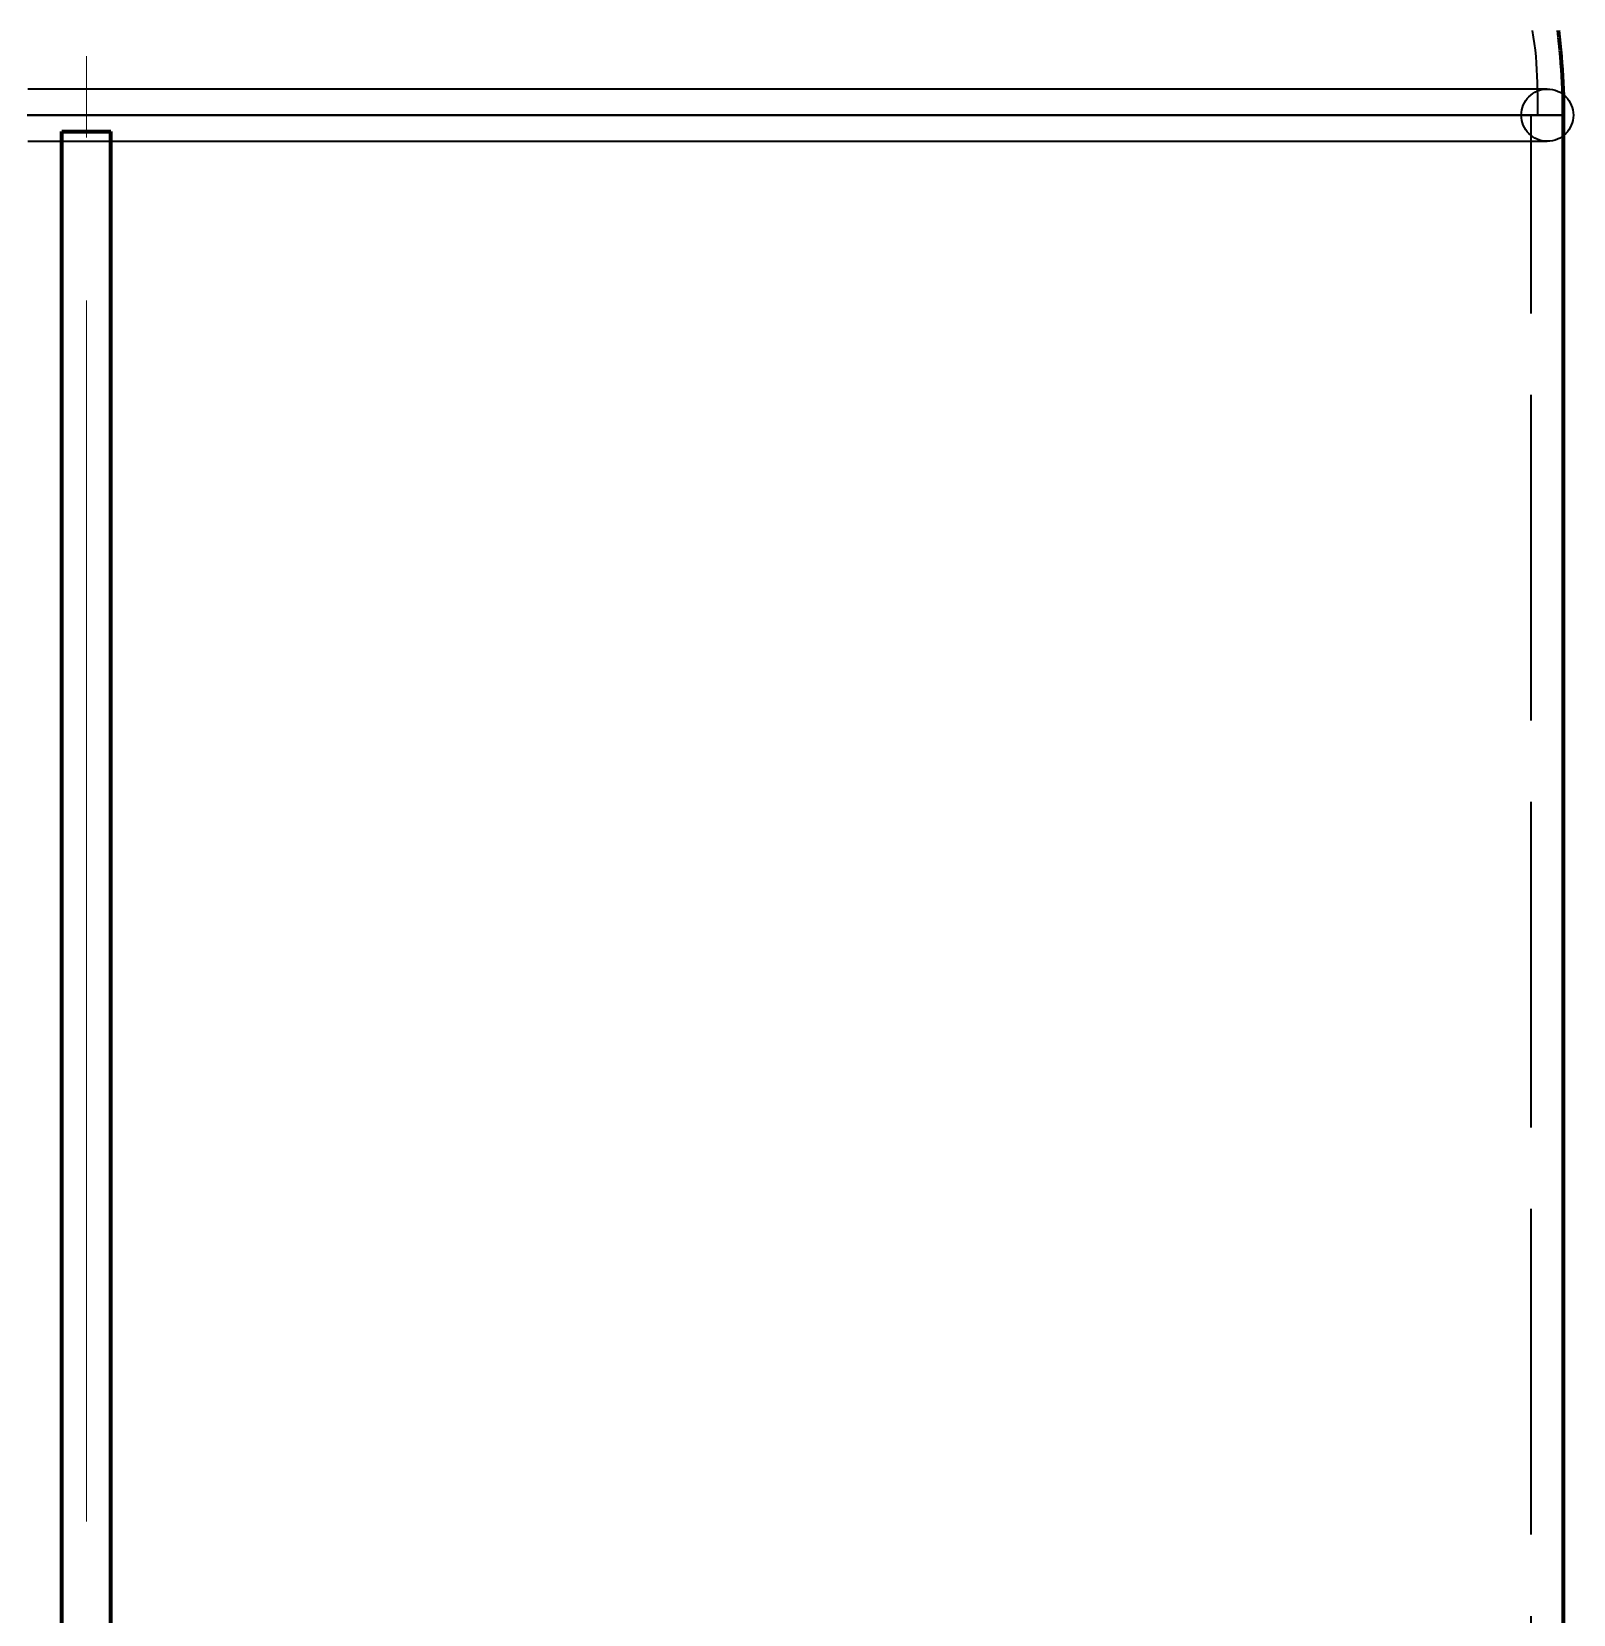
# Model space of a CAD drawing. Header units: millimetres. Extents: x 0 to 594, y 0 to 420.
# Drawn here: x 126.5 to 145.44, y 267.77 to 287.21 of the extents above; entities that cross this region are included whole.
import ezdxf

# ---------------------------------------------------------------- set-up
doc = ezdxf.new("R2010")
doc.units = ezdxf.units.MM
doc.linetypes.add('IRAM-E-TRAZOS', pattern=[5, 4, -1])
doc.linetypes.add('IRAM-F-TRAZO-PUNTO', pattern=[20, 15, -2, 1, -2])
for name, color, linetype, lineweight in [('01-VISIBLE', 7, 'CONTINUOUS', 70), ('02-OCULTA', 4, 'IRAM-E-TRAZOS', 35), ('03-EJE', 1, 'IRAM-F-TRAZO-PUNTO', 18)]:
    doc.layers.add(name, color=color, linetype=linetype, lineweight=lineweight)

msp = doc.modelspace()

# ---------------------------------------------------------------- linework, layer by layer
at = {"layer": '01-VISIBLE'}
for p, q in [((145.325, 188.75), (145.325, 286.185)), ((126.875, 285.985), (127.475, 285.985)), ((126.875, 188.95), (126.875, 285.985)), ((127.475, 188.95), (127.475, 285.985))]:
    msp.add_line(p, q, dxfattribs=at)
msp.add_lwpolyline([(145.325, 286.185), (145.325, 286.265), (145.324, 286.345), (145.322, 286.425), (145.319, 286.505), (145.316, 286.585), (145.312, 286.665), (145.307, 286.745), (145.301, 286.825), (145.295, 286.905), (145.288, 286.985), (145.28, 287.065), (145.271, 287.145), (145.262, 287.224)], dxfattribs=at)
at = {"layer": '02-OCULTA'}
for p, q in [((144.925, 188.75), (144.925, 286.185)), ((126.875, 192.698), (126.875, 285.865)), ((127.475, 192.698), (127.475, 285.865))]:
    msp.add_line(p, q, dxfattribs=at)
for points in [[(144.94, 287.223), (144.953, 287.143), (144.964, 287.064), (144.975, 286.985), (144.983, 286.905), (144.989, 286.825), (144.994, 286.745), (144.998, 286.665), (145, 286.585), (145.002, 286.505), (145.004, 286.425), (145.004, 286.345), (145.005, 286.265), (145.005, 286.185)], [(145.125, 286.505), (145.035, 286.505), (144.946, 286.505), (144.856, 286.505), (144.766, 286.505), (144.676, 286.505), (144.587, 286.505), (144.497, 286.505), (144.407, 286.505), (144.317, 286.505), (144.228, 286.505), (144.138, 286.505), (144.048, 286.505), (143.958, 286.505), (143.869, 286.505), (143.779, 286.505), (143.689, 286.505), (143.599, 286.505), (143.51, 286.505), (143.42, 286.505), (143.33, 286.505), (143.24, 286.505), (143.151, 286.505), (143.061, 286.505), (142.971, 286.505), (142.881, 286.505), (142.792, 286.505), (142.702, 286.505), (142.612, 286.505), (142.522, 286.505), (142.433, 286.505), (142.343, 286.505), (142.253, 286.505), (142.163, 286.505), (142.074, 286.505), (141.984, 286.505), (141.894, 286.505), (141.804, 286.505), (141.715, 286.505), (141.625, 286.505), (141.535, 286.505), (141.445, 286.505), (141.356, 286.505), (141.266, 286.505), (141.176, 286.505), (141.086, 286.505), (140.996, 286.505), (140.907, 286.505), (140.817, 286.505), (140.727, 286.505), (140.638, 286.505), (140.548, 286.505), (140.458, 286.505), (140.368, 286.505), (140.279, 286.505), (140.189, 286.505), (140.099, 286.505), (140.009, 286.505), (139.919, 286.505), (139.83, 286.505), (139.74, 286.505), (139.65, 286.505), (139.561, 286.505), (139.471, 286.505), (139.381, 286.505), (139.291, 286.505), (139.202, 286.505), (139.112, 286.505), (139.022, 286.505), (138.932, 286.505), (138.843, 286.505), (138.753, 286.505), (138.663, 286.505), (138.573, 286.505), (138.484, 286.505), (138.394, 286.505), (138.304, 286.505), (138.214, 286.505), (138.125, 286.505), (138.035, 286.505), (137.945, 286.505), (137.855, 286.505), (137.766, 286.505), (137.676, 286.505), (137.586, 286.505), (137.496, 286.505), (137.407, 286.505), (137.317, 286.505), (137.227, 286.505), (137.137, 286.505), (137.048, 286.505), (136.958, 286.505), (136.868, 286.505), (136.778, 286.505), (136.689, 286.505), (136.599, 286.505), (136.509, 286.505), (136.419, 286.505), (136.33, 286.505), (136.24, 286.505), (136.15, 286.505), (136.06, 286.505), (135.971, 286.505), (135.881, 286.505), (135.791, 286.505), (135.701, 286.505), (135.612, 286.505), (135.522, 286.505), (135.432, 286.505), (135.342, 286.505), (135.252, 286.505), (135.163, 286.505), (135.073, 286.505), (134.983, 286.505), (134.894, 286.505), (134.804, 286.505), (134.714, 286.505), (134.624, 286.505), (134.535, 286.505), (134.445, 286.505), (134.355, 286.505), (134.265, 286.505), (134.175, 286.505), (134.086, 286.505), (133.996, 286.505), (133.906, 286.505), (133.817, 286.505), (133.727, 286.505), (133.637, 286.505), (133.547, 286.505), (133.458, 286.505), (133.368, 286.505), (133.278, 286.505), (133.188, 286.505), (133.099, 286.505), (133.009, 286.505), (132.919, 286.505), (132.829, 286.505), (132.74, 286.505), (132.65, 286.505), (132.56, 286.505), (132.47, 286.505), (132.381, 286.505), (132.291, 286.505), (132.201, 286.505), (132.111, 286.505), (132.022, 286.505), (131.932, 286.505), (131.842, 286.505), (131.752, 286.505), (131.663, 286.505), (131.573, 286.505), (131.483, 286.505), (131.393, 286.505), (131.304, 286.505), (131.214, 286.505), (131.124, 286.505), (131.034, 286.505), (130.945, 286.505), (130.855, 286.505), (130.765, 286.505), (130.675, 286.505), (130.585, 286.505), (130.496, 286.505), (130.406, 286.505), (130.316, 286.505), (130.227, 286.505), (130.137, 286.505), (130.047, 286.505), (129.957, 286.505), (129.868, 286.505), (129.778, 286.505), (129.688, 286.505), (129.598, 286.505), (129.508, 286.505), (129.419, 286.505), (129.329, 286.505), (129.239, 286.505), (129.15, 286.505), (129.06, 286.505), (128.97, 286.505), (128.88, 286.505), (128.791, 286.505), (128.701, 286.505), (128.611, 286.505), (128.521, 286.505), (128.431, 286.505), (128.342, 286.505), (128.252, 286.505), (128.162, 286.505), (128.072, 286.505), (127.983, 286.505), (127.893, 286.505), (127.803, 286.505), (127.714, 286.505), (127.624, 286.505), (127.534, 286.505), (127.444, 286.505), (127.355, 286.505), (127.265, 286.505), (127.175, 286.505), (127.085, 286.505), (126.996, 286.505), (126.906, 286.505), (126.816, 286.505), (126.726, 286.505), (126.637, 286.505), (126.547, 286.505), (126.457, 286.505)], [(145.125, 286.505), (145.035, 286.505), (144.946, 286.505), (144.856, 286.505), (144.766, 286.505), (144.676, 286.505), (144.587, 286.505), (144.497, 286.505), (144.407, 286.505), (144.317, 286.505), (144.228, 286.505), (144.138, 286.505), (144.048, 286.505), (143.958, 286.505), (143.869, 286.505), (143.779, 286.505), (143.689, 286.505), (143.599, 286.505), (143.51, 286.505), (143.42, 286.505), (143.33, 286.505), (143.24, 286.505), (143.151, 286.505), (143.061, 286.505), (142.971, 286.505), (142.881, 286.505), (142.792, 286.505), (142.702, 286.505), (142.612, 286.505), (142.522, 286.505), (142.433, 286.505), (142.343, 286.505), (142.253, 286.505), (142.163, 286.505), (142.074, 286.505), (141.984, 286.505), (141.894, 286.505), (141.804, 286.505), (141.715, 286.505), (141.625, 286.505), (141.535, 286.505), (141.445, 286.505), (141.356, 286.505), (141.266, 286.505), (141.176, 286.505), (141.086, 286.505), (140.996, 286.505), (140.907, 286.505), (140.817, 286.505), (140.727, 286.505), (140.638, 286.505), (140.548, 286.505), (140.458, 286.505), (140.368, 286.505), (140.279, 286.505), (140.189, 286.505), (140.099, 286.505), (140.009, 286.505), (139.919, 286.505), (139.83, 286.505), (139.74, 286.505), (139.65, 286.505), (139.561, 286.505), (139.471, 286.505), (139.381, 286.505), (139.291, 286.505), (139.202, 286.505), (139.112, 286.505), (139.022, 286.505), (138.932, 286.505), (138.843, 286.505), (138.753, 286.505), (138.663, 286.505), (138.573, 286.505), (138.484, 286.505), (138.394, 286.505), (138.304, 286.505), (138.214, 286.505), (138.125, 286.505), (138.035, 286.505), (137.945, 286.505), (137.855, 286.505), (137.766, 286.505), (137.676, 286.505), (137.586, 286.505), (137.496, 286.505), (137.407, 286.505), (137.317, 286.505), (137.227, 286.505), (137.137, 286.505), (137.048, 286.505), (136.958, 286.505), (136.868, 286.505), (136.778, 286.505), (136.689, 286.505), (136.599, 286.505), (136.509, 286.505), (136.419, 286.505), (136.33, 286.505), (136.24, 286.505), (136.15, 286.505), (136.06, 286.505), (135.971, 286.505), (135.881, 286.505), (135.791, 286.505), (135.701, 286.505), (135.612, 286.505), (135.522, 286.505), (135.432, 286.505), (135.342, 286.505), (135.252, 286.505), (135.163, 286.505), (135.073, 286.505), (134.983, 286.505), (134.894, 286.505), (134.804, 286.505), (134.714, 286.505), (134.624, 286.505), (134.535, 286.505), (134.445, 286.505), (134.355, 286.505), (134.265, 286.505), (134.175, 286.505), (134.086, 286.505), (133.996, 286.505), (133.906, 286.505), (133.817, 286.505), (133.727, 286.505), (133.637, 286.505), (133.547, 286.505), (133.458, 286.505), (133.368, 286.505), (133.278, 286.505), (133.188, 286.505), (133.099, 286.505), (133.009, 286.505), (132.919, 286.505), (132.829, 286.505), (132.74, 286.505), (132.65, 286.505), (132.56, 286.505), (132.47, 286.505), (132.381, 286.505), (132.291, 286.505), (132.201, 286.505), (132.111, 286.505), (132.022, 286.505), (131.932, 286.505), (131.842, 286.505), (131.752, 286.505), (131.663, 286.505), (131.573, 286.505), (131.483, 286.505), (131.393, 286.505), (131.304, 286.505), (131.214, 286.505), (131.124, 286.505), (131.034, 286.505), (130.945, 286.505), (130.855, 286.505), (130.765, 286.505), (130.675, 286.505), (130.585, 286.505), (130.496, 286.505), (130.406, 286.505), (130.316, 286.505), (130.227, 286.505), (130.137, 286.505), (130.047, 286.505), (129.957, 286.505), (129.868, 286.505), (129.778, 286.505), (129.688, 286.505), (129.598, 286.505), (129.508, 286.505), (129.419, 286.505), (129.329, 286.505), (129.239, 286.505), (129.15, 286.505), (129.06, 286.505), (128.97, 286.505), (128.88, 286.505), (128.791, 286.505), (128.701, 286.505), (128.611, 286.505), (128.521, 286.505), (128.431, 286.505), (128.342, 286.505), (128.252, 286.505), (128.162, 286.505), (128.072, 286.505), (127.983, 286.505), (127.893, 286.505), (127.803, 286.505), (127.714, 286.505), (127.624, 286.505), (127.534, 286.505), (127.444, 286.505), (127.355, 286.505), (127.265, 286.505), (127.175, 286.505), (127.085, 286.505), (126.996, 286.505), (126.906, 286.505), (126.816, 286.505), (126.726, 286.505), (126.637, 286.505), (126.547, 286.505), (126.457, 286.505)], [(145.325, 286.185), (145.234, 286.185), (145.144, 286.185), (145.053, 286.185), (144.962, 286.185), (144.871, 286.185), (144.781, 286.185), (144.69, 286.185), (144.599, 286.185), (144.508, 286.185), (144.418, 286.185), (144.327, 286.185), (144.236, 286.185), (144.145, 286.185), (144.055, 286.185), (143.964, 286.185), (143.873, 286.185), (143.782, 286.185), (143.692, 286.185), (143.601, 286.185), (143.51, 286.185), (143.419, 286.185), (143.329, 286.185), (143.238, 286.185), (143.147, 286.185), (143.056, 286.185), (142.966, 286.185), (142.875, 286.185), (142.784, 286.185), (142.693, 286.185), (142.603, 286.185), (142.512, 286.185), (142.421, 286.185), (142.33, 286.185), (142.24, 286.185), (142.149, 286.185), (142.058, 286.185), (141.967, 286.185), (141.877, 286.185), (141.786, 286.185), (141.695, 286.185), (141.604, 286.185), (141.514, 286.185), (141.423, 286.185), (141.332, 286.185), (141.241, 286.185), (141.151, 286.185), (141.06, 286.185), (140.969, 286.185), (140.878, 286.185), (140.788, 286.185), (140.697, 286.185), (140.606, 286.185), (140.515, 286.185), (140.425, 286.185), (140.334, 286.185), (140.243, 286.185), (140.152, 286.185), (140.062, 286.185), (139.971, 286.185), (139.88, 286.185), (139.789, 286.185), (139.699, 286.185), (139.608, 286.185), (139.517, 286.185), (139.426, 286.185), (139.335, 286.185), (139.245, 286.185), (139.154, 286.185), (139.063, 286.185), (138.973, 286.185), (138.882, 286.185), (138.791, 286.185), (138.7, 286.185), (138.61, 286.185), (138.519, 286.185), (138.428, 286.185), (138.337, 286.185), (138.247, 286.185), (138.156, 286.185), (138.065, 286.185), (137.974, 286.185), (137.884, 286.185), (137.793, 286.185), (137.702, 286.185), (137.611, 286.185), (137.521, 286.185), (137.43, 286.185), (137.339, 286.185), (137.248, 286.185), (137.158, 286.185), (137.067, 286.185), (136.976, 286.185), (136.885, 286.185), (136.794, 286.185), (136.704, 286.185), (136.613, 286.185), (136.522, 286.185), (136.431, 286.185), (136.341, 286.185), (136.25, 286.185), (136.159, 286.185), (136.069, 286.185), (135.978, 286.185), (135.887, 286.185), (135.796, 286.185), (135.706, 286.185), (135.615, 286.185), (135.524, 286.185), (135.433, 286.185), (135.343, 286.185), (135.252, 286.185), (135.161, 286.185), (135.07, 286.185), (134.98, 286.185), (134.889, 286.185), (134.798, 286.185), (134.707, 286.185), (134.617, 286.185), (134.526, 286.185), (134.435, 286.185), (134.344, 286.185), (134.254, 286.185), (134.163, 286.185), (134.072, 286.185), (133.981, 286.185), (133.891, 286.185), (133.8, 286.185), (133.709, 286.185), (133.618, 286.185), (133.528, 286.185), (133.437, 286.185), (133.346, 286.185), (133.255, 286.185), (133.165, 286.185), (133.074, 286.185), (132.983, 286.185), (132.892, 286.185), (132.802, 286.185), (132.711, 286.185), (132.62, 286.185), (132.529, 286.185), (132.439, 286.185), (132.348, 286.185), (132.257, 286.185), (132.166, 286.185), (132.076, 286.185), (131.985, 286.185), (131.894, 286.185), (131.803, 286.185), (131.713, 286.185), (131.622, 286.185), (131.531, 286.185), (131.44, 286.185), (131.35, 286.185), (131.259, 286.185), (131.168, 286.185), (131.077, 286.185), (130.987, 286.185), (130.896, 286.185), (130.805, 286.185), (130.714, 286.185), (130.624, 286.185), (130.533, 286.185), (130.442, 286.185), (130.351, 286.185), (130.261, 286.185), (130.17, 286.185), (130.079, 286.185), (129.988, 286.185), (129.898, 286.185), (129.807, 286.185), (129.716, 286.185), (129.625, 286.185), (129.535, 286.185), (129.444, 286.185), (129.353, 286.185), (129.262, 286.185), (129.172, 286.185), (129.081, 286.185), (128.99, 286.185), (128.899, 286.185), (128.809, 286.185), (128.718, 286.185), (128.627, 286.185), (128.536, 286.185), (128.446, 286.185), (128.355, 286.185), (128.264, 286.185), (128.173, 286.185), (128.083, 286.185), (127.992, 286.185), (127.901, 286.185), (127.81, 286.185), (127.72, 286.185), (127.629, 286.185), (127.538, 286.185), (127.447, 286.185), (127.357, 286.185), (127.266, 286.185), (127.175, 286.185), (127.084, 286.185), (126.994, 286.185), (126.903, 286.185), (126.812, 286.185), (126.721, 286.185), (126.631, 286.185), (126.54, 286.185), (126.449, 286.185)], [(126.449, 286.185), (126.54, 286.185), (126.631, 286.185), (126.721, 286.185), (126.812, 286.185), (126.903, 286.185), (126.994, 286.185), (127.084, 286.185), (127.175, 286.185), (127.266, 286.185), (127.357, 286.185), (127.447, 286.185), (127.538, 286.185), (127.629, 286.185), (127.72, 286.185), (127.81, 286.185), (127.901, 286.185), (127.992, 286.185), (128.083, 286.185), (128.173, 286.185), (128.264, 286.185), (128.355, 286.185), (128.446, 286.185), (128.536, 286.185), (128.627, 286.185), (128.718, 286.185), (128.809, 286.185), (128.899, 286.185), (128.99, 286.185), (129.081, 286.185), (129.172, 286.185), (129.262, 286.185), (129.353, 286.185), (129.444, 286.185), (129.535, 286.185), (129.625, 286.185), (129.716, 286.185), (129.807, 286.185), (129.898, 286.185), (129.988, 286.185), (130.079, 286.185), (130.17, 286.185), (130.261, 286.185), (130.351, 286.185), (130.442, 286.185), (130.533, 286.185), (130.624, 286.185), (130.714, 286.185), (130.805, 286.185), (130.896, 286.185), (130.987, 286.185), (131.077, 286.185), (131.168, 286.185), (131.259, 286.185), (131.35, 286.185), (131.44, 286.185), (131.531, 286.185), (131.622, 286.185), (131.713, 286.185), (131.803, 286.185), (131.894, 286.185), (131.985, 286.185), (132.076, 286.185), (132.166, 286.185), (132.257, 286.185), (132.348, 286.185), (132.439, 286.185), (132.529, 286.185), (132.62, 286.185), (132.711, 286.185), (132.802, 286.185), (132.892, 286.185), (132.983, 286.185), (133.074, 286.185), (133.165, 286.185), (133.255, 286.185), (133.346, 286.185), (133.437, 286.185), (133.528, 286.185), (133.618, 286.185), (133.709, 286.185), (133.8, 286.185), (133.891, 286.185), (133.981, 286.185), (134.072, 286.185), (134.163, 286.185), (134.254, 286.185), (134.344, 286.185), (134.435, 286.185), (134.526, 286.185), (134.617, 286.185), (134.707, 286.185), (134.798, 286.185), (134.889, 286.185), (134.98, 286.185), (135.07, 286.185), (135.161, 286.185), (135.252, 286.185), (135.343, 286.185), (135.433, 286.185), (135.524, 286.185), (135.615, 286.185), (135.706, 286.185), (135.796, 286.185), (135.887, 286.185), (135.978, 286.185), (136.069, 286.185), (136.159, 286.185), (136.25, 286.185), (136.341, 286.185), (136.431, 286.185), (136.522, 286.185), (136.613, 286.185), (136.704, 286.185), (136.794, 286.185), (136.885, 286.185), (136.976, 286.185), (137.067, 286.185), (137.158, 286.185), (137.248, 286.185), (137.339, 286.185), (137.43, 286.185), (137.521, 286.185), (137.611, 286.185), (137.702, 286.185), (137.793, 286.185), (137.884, 286.185), (137.974, 286.185), (138.065, 286.185), (138.156, 286.185), (138.247, 286.185), (138.337, 286.185), (138.428, 286.185), (138.519, 286.185), (138.61, 286.185), (138.7, 286.185), (138.791, 286.185), (138.882, 286.185), (138.973, 286.185), (139.063, 286.185), (139.154, 286.185), (139.245, 286.185), (139.335, 286.185), (139.426, 286.185), (139.517, 286.185), (139.608, 286.185), (139.699, 286.185), (139.789, 286.185), (139.88, 286.185), (139.971, 286.185), (140.062, 286.185), (140.152, 286.185), (140.243, 286.185), (140.334, 286.185), (140.425, 286.185), (140.515, 286.185), (140.606, 286.185), (140.697, 286.185), (140.788, 286.185), (140.878, 286.185), (140.969, 286.185), (141.06, 286.185), (141.151, 286.185), (141.241, 286.185), (141.332, 286.185), (141.423, 286.185), (141.514, 286.185), (141.604, 286.185), (141.695, 286.185), (141.786, 286.185), (141.877, 286.185), (141.967, 286.185), (142.058, 286.185), (142.149, 286.185), (142.24, 286.185), (142.33, 286.185), (142.421, 286.185), (142.512, 286.185), (142.603, 286.185), (142.693, 286.185), (142.784, 286.185), (142.875, 286.185), (142.966, 286.185), (143.056, 286.185), (143.147, 286.185), (143.238, 286.185), (143.329, 286.185), (143.419, 286.185), (143.51, 286.185), (143.601, 286.185), (143.692, 286.185), (143.782, 286.185), (143.873, 286.185), (143.964, 286.185), (144.055, 286.185), (144.145, 286.185), (144.236, 286.185), (144.327, 286.185), (144.418, 286.185), (144.508, 286.185), (144.599, 286.185), (144.69, 286.185), (144.781, 286.185), (144.871, 286.185), (144.962, 286.185), (145.053, 286.185), (145.144, 286.185), (145.234, 286.185), (145.325, 286.185)], [(145.325, 286.185), (145.234, 286.185), (145.144, 286.185), (145.053, 286.185), (144.962, 286.185), (144.871, 286.185), (144.781, 286.185), (144.69, 286.185), (144.599, 286.185), (144.508, 286.185), (144.418, 286.185), (144.327, 286.185), (144.236, 286.185), (144.145, 286.185), (144.055, 286.185), (143.964, 286.185), (143.873, 286.185), (143.782, 286.185), (143.692, 286.185), (143.601, 286.185), (143.51, 286.185), (143.419, 286.185), (143.329, 286.185), (143.238, 286.185), (143.147, 286.185), (143.056, 286.185), (142.966, 286.185), (142.875, 286.185), (142.784, 286.185), (142.693, 286.185), (142.603, 286.185), (142.512, 286.185), (142.421, 286.185), (142.33, 286.185), (142.24, 286.185), (142.149, 286.185), (142.058, 286.185), (141.967, 286.185), (141.877, 286.185), (141.786, 286.185), (141.695, 286.185), (141.604, 286.185), (141.514, 286.185), (141.423, 286.185), (141.332, 286.185), (141.241, 286.185), (141.151, 286.185), (141.06, 286.185), (140.969, 286.185), (140.878, 286.185), (140.788, 286.185), (140.697, 286.185), (140.606, 286.185), (140.515, 286.185), (140.425, 286.185), (140.334, 286.185), (140.243, 286.185), (140.152, 286.185), (140.062, 286.185), (139.971, 286.185), (139.88, 286.185), (139.789, 286.185), (139.699, 286.185), (139.608, 286.185), (139.517, 286.185), (139.426, 286.185), (139.335, 286.185), (139.245, 286.185), (139.154, 286.185), (139.063, 286.185), (138.973, 286.185), (138.882, 286.185), (138.791, 286.185), (138.7, 286.185), (138.61, 286.185), (138.519, 286.185), (138.428, 286.185), (138.337, 286.185), (138.247, 286.185), (138.156, 286.185), (138.065, 286.185), (137.974, 286.185), (137.884, 286.185), (137.793, 286.185), (137.702, 286.185), (137.611, 286.185), (137.521, 286.185), (137.43, 286.185), (137.339, 286.185), (137.248, 286.185), (137.158, 286.185), (137.067, 286.185), (136.976, 286.185), (136.885, 286.185), (136.794, 286.185), (136.704, 286.185), (136.613, 286.185), (136.522, 286.185), (136.431, 286.185), (136.341, 286.185), (136.25, 286.185), (136.159, 286.185), (136.069, 286.185), (135.978, 286.185), (135.887, 286.185), (135.796, 286.185), (135.706, 286.185), (135.615, 286.185), (135.524, 286.185), (135.433, 286.185), (135.343, 286.185), (135.252, 286.185), (135.161, 286.185), (135.07, 286.185), (134.98, 286.185), (134.889, 286.185), (134.798, 286.185), (134.707, 286.185), (134.617, 286.185), (134.526, 286.185), (134.435, 286.185), (134.344, 286.185), (134.254, 286.185), (134.163, 286.185), (134.072, 286.185), (133.981, 286.185), (133.891, 286.185), (133.8, 286.185), (133.709, 286.185), (133.618, 286.185), (133.528, 286.185), (133.437, 286.185), (133.346, 286.185), (133.255, 286.185), (133.165, 286.185), (133.074, 286.185), (132.983, 286.185), (132.892, 286.185), (132.802, 286.185), (132.711, 286.185), (132.62, 286.185), (132.529, 286.185), (132.439, 286.185), (132.348, 286.185), (132.257, 286.185), (132.166, 286.185), (132.076, 286.185), (131.985, 286.185), (131.894, 286.185), (131.803, 286.185), (131.713, 286.185), (131.622, 286.185), (131.531, 286.185), (131.44, 286.185), (131.35, 286.185), (131.259, 286.185), (131.168, 286.185), (131.077, 286.185), (130.987, 286.185), (130.896, 286.185), (130.805, 286.185), (130.714, 286.185), (130.624, 286.185), (130.533, 286.185), (130.442, 286.185), (130.351, 286.185), (130.261, 286.185), (130.17, 286.185), (130.079, 286.185), (129.988, 286.185), (129.898, 286.185), (129.807, 286.185), (129.716, 286.185), (129.625, 286.185), (129.535, 286.185), (129.444, 286.185), (129.353, 286.185), (129.262, 286.185), (129.172, 286.185), (129.081, 286.185), (128.99, 286.185), (128.899, 286.185), (128.809, 286.185), (128.718, 286.185), (128.627, 286.185), (128.536, 286.185), (128.446, 286.185), (128.355, 286.185), (128.264, 286.185), (128.173, 286.185), (128.083, 286.185), (127.992, 286.185), (127.901, 286.185), (127.81, 286.185), (127.72, 286.185), (127.629, 286.185), (127.538, 286.185), (127.447, 286.185), (127.357, 286.185), (127.266, 286.185), (127.175, 286.185), (127.084, 286.185), (126.994, 286.185), (126.903, 286.185), (126.812, 286.185), (126.721, 286.185), (126.631, 286.185), (126.54, 286.185), (126.449, 286.185)], [(126.449, 286.185), (126.54, 286.185), (126.631, 286.185), (126.721, 286.185), (126.812, 286.185), (126.903, 286.185), (126.994, 286.185), (127.084, 286.185), (127.175, 286.185), (127.266, 286.185), (127.357, 286.185), (127.447, 286.185), (127.538, 286.185), (127.629, 286.185), (127.72, 286.185), (127.81, 286.185), (127.901, 286.185), (127.992, 286.185), (128.083, 286.185), (128.173, 286.185), (128.264, 286.185), (128.355, 286.185), (128.446, 286.185), (128.536, 286.185), (128.627, 286.185), (128.718, 286.185), (128.809, 286.185), (128.899, 286.185), (128.99, 286.185), (129.081, 286.185), (129.172, 286.185), (129.262, 286.185), (129.353, 286.185), (129.444, 286.185), (129.535, 286.185), (129.625, 286.185), (129.716, 286.185), (129.807, 286.185), (129.898, 286.185), (129.988, 286.185), (130.079, 286.185), (130.17, 286.185), (130.261, 286.185), (130.351, 286.185), (130.442, 286.185), (130.533, 286.185), (130.624, 286.185), (130.714, 286.185), (130.805, 286.185), (130.896, 286.185), (130.987, 286.185), (131.077, 286.185), (131.168, 286.185), (131.259, 286.185), (131.35, 286.185), (131.44, 286.185), (131.531, 286.185), (131.622, 286.185), (131.713, 286.185), (131.803, 286.185), (131.894, 286.185), (131.985, 286.185), (132.076, 286.185), (132.166, 286.185), (132.257, 286.185), (132.348, 286.185), (132.439, 286.185), (132.529, 286.185), (132.62, 286.185), (132.711, 286.185), (132.802, 286.185), (132.892, 286.185), (132.983, 286.185), (133.074, 286.185), (133.165, 286.185), (133.255, 286.185), (133.346, 286.185), (133.437, 286.185), (133.528, 286.185), (133.618, 286.185), (133.709, 286.185), (133.8, 286.185), (133.891, 286.185), (133.981, 286.185), (134.072, 286.185), (134.163, 286.185), (134.254, 286.185), (134.344, 286.185), (134.435, 286.185), (134.526, 286.185), (134.617, 286.185), (134.707, 286.185), (134.798, 286.185), (134.889, 286.185), (134.98, 286.185), (135.07, 286.185), (135.161, 286.185), (135.252, 286.185), (135.343, 286.185), (135.433, 286.185), (135.524, 286.185), (135.615, 286.185), (135.706, 286.185), (135.796, 286.185), (135.887, 286.185), (135.978, 286.185), (136.069, 286.185), (136.159, 286.185), (136.25, 286.185), (136.341, 286.185), (136.431, 286.185), (136.522, 286.185), (136.613, 286.185), (136.704, 286.185), (136.794, 286.185), (136.885, 286.185), (136.976, 286.185), (137.067, 286.185), (137.158, 286.185), (137.248, 286.185), (137.339, 286.185), (137.43, 286.185), (137.521, 286.185), (137.611, 286.185), (137.702, 286.185), (137.793, 286.185), (137.884, 286.185), (137.974, 286.185), (138.065, 286.185), (138.156, 286.185), (138.247, 286.185), (138.337, 286.185), (138.428, 286.185), (138.519, 286.185), (138.61, 286.185), (138.7, 286.185), (138.791, 286.185), (138.882, 286.185), (138.973, 286.185), (139.063, 286.185), (139.154, 286.185), (139.245, 286.185), (139.335, 286.185), (139.426, 286.185), (139.517, 286.185), (139.608, 286.185), (139.699, 286.185), (139.789, 286.185), (139.88, 286.185), (139.971, 286.185), (140.062, 286.185), (140.152, 286.185), (140.243, 286.185), (140.334, 286.185), (140.425, 286.185), (140.515, 286.185), (140.606, 286.185), (140.697, 286.185), (140.788, 286.185), (140.878, 286.185), (140.969, 286.185), (141.06, 286.185), (141.151, 286.185), (141.241, 286.185), (141.332, 286.185), (141.423, 286.185), (141.514, 286.185), (141.604, 286.185), (141.695, 286.185), (141.786, 286.185), (141.877, 286.185), (141.967, 286.185), (142.058, 286.185), (142.149, 286.185), (142.24, 286.185), (142.33, 286.185), (142.421, 286.185), (142.512, 286.185), (142.603, 286.185), (142.693, 286.185), (142.784, 286.185), (142.875, 286.185), (142.966, 286.185), (143.056, 286.185), (143.147, 286.185), (143.238, 286.185), (143.329, 286.185), (143.419, 286.185), (143.51, 286.185), (143.601, 286.185), (143.692, 286.185), (143.782, 286.185), (143.873, 286.185), (143.964, 286.185), (144.055, 286.185), (144.145, 286.185), (144.236, 286.185), (144.327, 286.185), (144.418, 286.185), (144.508, 286.185), (144.599, 286.185), (144.69, 286.185), (144.781, 286.185), (144.871, 286.185), (144.962, 286.185), (145.053, 286.185), (145.144, 286.185), (145.234, 286.185), (145.325, 286.185)], [(145.005, 286.185), (144.916, 286.185), (144.827, 286.185), (144.738, 286.185), (144.648, 286.185), (144.559, 286.185), (144.47, 286.185), (144.381, 286.185), (144.292, 286.185), (144.203, 286.185), (144.114, 286.185), (144.024, 286.185), (143.935, 286.185), (143.846, 286.185), (143.757, 286.185), (143.668, 286.185), (143.579, 286.185), (143.489, 286.185), (143.4, 286.185), (143.311, 286.185), (143.222, 286.185), (143.133, 286.185), (143.044, 286.185), (142.955, 286.185), (142.865, 286.185), (142.776, 286.185), (142.687, 286.185), (142.598, 286.185), (142.509, 286.185), (142.42, 286.185), (142.331, 286.185), (142.241, 286.185), (142.152, 286.185), (142.063, 286.185), (141.974, 286.185), (141.885, 286.185), (141.796, 286.185), (141.706, 286.185), (141.617, 286.185), (141.528, 286.185), (141.439, 286.185), (141.35, 286.185), (141.261, 286.185), (141.172, 286.185), (141.082, 286.185), (140.993, 286.185), (140.904, 286.185), (140.815, 286.185), (140.726, 286.185), (140.637, 286.185), (140.548, 286.185), (140.458, 286.185), (140.369, 286.185), (140.28, 286.185), (140.191, 286.185), (140.102, 286.185), (140.013, 286.185), (139.923, 286.185), (139.834, 286.185), (139.745, 286.185), (139.656, 286.185), (139.567, 286.185), (139.478, 286.185), (139.389, 286.185), (139.299, 286.185), (139.21, 286.185), (139.121, 286.185), (139.032, 286.185), (138.943, 286.185), (138.854, 286.185), (138.764, 286.185), (138.675, 286.185), (138.586, 286.185), (138.497, 286.185), (138.408, 286.185), (138.319, 286.185), (138.23, 286.185), (138.14, 286.185), (138.051, 286.185), (137.962, 286.185), (137.873, 286.185), (137.784, 286.185), (137.695, 286.185), (137.606, 286.185), (137.516, 286.185), (137.427, 286.185), (137.338, 286.185), (137.249, 286.185), (137.16, 286.185), (137.071, 286.185), (136.982, 286.185), (136.892, 286.185), (136.803, 286.185), (136.714, 286.185), (136.625, 286.185), (136.536, 286.185), (136.447, 286.185), (136.357, 286.185), (136.268, 286.185), (136.179, 286.185), (136.09, 286.185), (136.001, 286.185), (135.912, 286.185), (135.823, 286.185), (135.733, 286.185), (135.644, 286.185), (135.555, 286.185), (135.466, 286.185), (135.377, 286.185), (135.288, 286.185), (135.198, 286.185), (135.109, 286.185), (135.02, 286.185), (134.931, 286.185), (134.842, 286.185), (134.753, 286.185), (134.664, 286.185), (134.574, 286.185), (134.485, 286.185), (134.396, 286.185), (134.307, 286.185), (134.218, 286.185), (134.129, 286.185), (134.04, 286.185), (133.95, 286.185), (133.861, 286.185), (133.772, 286.185), (133.683, 286.185), (133.594, 286.185), (133.505, 286.185), (133.416, 286.185), (133.326, 286.185), (133.237, 286.185), (133.148, 286.185), (133.059, 286.185), (132.97, 286.185), (132.881, 286.185), (132.791, 286.185), (132.702, 286.185), (132.613, 286.185), (132.524, 286.185), (132.435, 286.185), (132.346, 286.185), (132.257, 286.185), (132.167, 286.185), (132.078, 286.185), (131.989, 286.185), (131.9, 286.185), (131.811, 286.185), (131.722, 286.185), (131.632, 286.185), (131.543, 286.185), (131.454, 286.185), (131.365, 286.185), (131.276, 286.185), (131.187, 286.185), (131.098, 286.185), (131.008, 286.185), (130.919, 286.185), (130.83, 286.185), (130.741, 286.185), (130.652, 286.185), (130.563, 286.185), (130.474, 286.185), (130.384, 286.185), (130.295, 286.185), (130.206, 286.185), (130.117, 286.185), (130.028, 286.185), (129.939, 286.185), (129.85, 286.185), (129.76, 286.185), (129.671, 286.185), (129.582, 286.185), (129.493, 286.185), (129.404, 286.185), (129.315, 286.185), (129.225, 286.185), (129.136, 286.185), (129.047, 286.185), (128.958, 286.185), (128.869, 286.185), (128.78, 286.185), (128.691, 286.185), (128.601, 286.185), (128.512, 286.185), (128.423, 286.185), (128.334, 286.185), (128.245, 286.185), (128.156, 286.185), (128.066, 286.185), (127.977, 286.185), (127.888, 286.185), (127.799, 286.185), (127.71, 286.185), (127.621, 286.185), (127.532, 286.185), (127.442, 286.185), (127.353, 286.185), (127.264, 286.185), (127.175, 286.185), (127.086, 286.185), (126.997, 286.185), (126.908, 286.185), (126.818, 286.185), (126.729, 286.185), (126.64, 286.185), (126.551, 286.185), (126.462, 286.185)], [(126.462, 286.185), (126.551, 286.185), (126.64, 286.185), (126.729, 286.185), (126.818, 286.185), (126.908, 286.185), (126.997, 286.185), (127.086, 286.185), (127.175, 286.185), (127.264, 286.185), (127.353, 286.185), (127.442, 286.185), (127.532, 286.185), (127.621, 286.185), (127.71, 286.185), (127.799, 286.185), (127.888, 286.185), (127.977, 286.185), (128.066, 286.185), (128.156, 286.185), (128.245, 286.185), (128.334, 286.185), (128.423, 286.185), (128.512, 286.185), (128.601, 286.185), (128.691, 286.185), (128.78, 286.185), (128.869, 286.185), (128.958, 286.185), (129.047, 286.185), (129.136, 286.185), (129.225, 286.185), (129.315, 286.185), (129.404, 286.185), (129.493, 286.185), (129.582, 286.185), (129.671, 286.185), (129.76, 286.185), (129.85, 286.185), (129.939, 286.185), (130.028, 286.185), (130.117, 286.185), (130.206, 286.185), (130.295, 286.185), (130.384, 286.185), (130.474, 286.185), (130.563, 286.185), (130.652, 286.185), (130.741, 286.185), (130.83, 286.185), (130.919, 286.185), (131.008, 286.185), (131.098, 286.185), (131.187, 286.185), (131.276, 286.185), (131.365, 286.185), (131.454, 286.185), (131.543, 286.185), (131.632, 286.185), (131.722, 286.185), (131.811, 286.185), (131.9, 286.185), (131.989, 286.185), (132.078, 286.185), (132.167, 286.185), (132.257, 286.185), (132.346, 286.185), (132.435, 286.185), (132.524, 286.185), (132.613, 286.185), (132.702, 286.185), (132.791, 286.185), (132.881, 286.185), (132.97, 286.185), (133.059, 286.185), (133.148, 286.185), (133.237, 286.185), (133.326, 286.185), (133.416, 286.185), (133.505, 286.185), (133.594, 286.185), (133.683, 286.185), (133.772, 286.185), (133.861, 286.185), (133.95, 286.185), (134.04, 286.185), (134.129, 286.185), (134.218, 286.185), (134.307, 286.185), (134.396, 286.185), (134.485, 286.185), (134.574, 286.185), (134.664, 286.185), (134.753, 286.185), (134.842, 286.185), (134.931, 286.185), (135.02, 286.185), (135.109, 286.185), (135.198, 286.185), (135.288, 286.185), (135.377, 286.185), (135.466, 286.185), (135.555, 286.185), (135.644, 286.185), (135.733, 286.185), (135.823, 286.185), (135.912, 286.185), (136.001, 286.185), (136.09, 286.185), (136.179, 286.185), (136.268, 286.185), (136.357, 286.185), (136.447, 286.185), (136.536, 286.185), (136.625, 286.185), (136.714, 286.185), (136.803, 286.185), (136.892, 286.185), (136.982, 286.185), (137.071, 286.185), (137.16, 286.185), (137.249, 286.185), (137.338, 286.185), (137.427, 286.185), (137.516, 286.185), (137.606, 286.185), (137.695, 286.185), (137.784, 286.185), (137.873, 286.185), (137.962, 286.185), (138.051, 286.185), (138.14, 286.185), (138.23, 286.185), (138.319, 286.185), (138.408, 286.185), (138.497, 286.185), (138.586, 286.185), (138.675, 286.185), (138.764, 286.185), (138.854, 286.185), (138.943, 286.185), (139.032, 286.185), (139.121, 286.185), (139.21, 286.185), (139.299, 286.185), (139.389, 286.185), (139.478, 286.185), (139.567, 286.185), (139.656, 286.185), (139.745, 286.185), (139.834, 286.185), (139.923, 286.185), (140.013, 286.185), (140.102, 286.185), (140.191, 286.185), (140.28, 286.185), (140.369, 286.185), (140.458, 286.185), (140.548, 286.185), (140.637, 286.185), (140.726, 286.185), (140.815, 286.185), (140.904, 286.185), (140.993, 286.185), (141.082, 286.185), (141.172, 286.185), (141.261, 286.185), (141.35, 286.185), (141.439, 286.185), (141.528, 286.185), (141.617, 286.185), (141.706, 286.185), (141.796, 286.185), (141.885, 286.185), (141.974, 286.185), (142.063, 286.185), (142.152, 286.185), (142.241, 286.185), (142.331, 286.185), (142.42, 286.185), (142.509, 286.185), (142.598, 286.185), (142.687, 286.185), (142.776, 286.185), (142.865, 286.185), (142.955, 286.185), (143.044, 286.185), (143.133, 286.185), (143.222, 286.185), (143.311, 286.185), (143.4, 286.185), (143.489, 286.185), (143.579, 286.185), (143.668, 286.185), (143.757, 286.185), (143.846, 286.185), (143.935, 286.185), (144.024, 286.185), (144.114, 286.185), (144.203, 286.185), (144.292, 286.185), (144.381, 286.185), (144.47, 286.185), (144.559, 286.185), (144.648, 286.185), (144.738, 286.185), (144.827, 286.185), (144.916, 286.185), (145.005, 286.185)], [(144.925, 286.185), (144.836, 286.185), (144.748, 286.185), (144.659, 286.185), (144.57, 286.185), (144.481, 286.185), (144.393, 286.185), (144.304, 286.185), (144.215, 286.185), (144.126, 286.185), (144.038, 286.185), (143.949, 286.185), (143.86, 286.185), (143.771, 286.185), (143.683, 286.185), (143.594, 286.185), (143.505, 286.185), (143.416, 286.185), (143.328, 286.185), (143.239, 286.185), (143.15, 286.185), (143.061, 286.185), (142.973, 286.185), (142.884, 286.185), (142.795, 286.185), (142.706, 286.185), (142.618, 286.185), (142.529, 286.185), (142.44, 286.185), (142.351, 286.185), (142.263, 286.185), (142.174, 286.185), (142.085, 286.185), (141.996, 286.185), (141.907, 286.185), (141.819, 286.185), (141.73, 286.185), (141.641, 286.185), (141.553, 286.185), (141.464, 286.185), (141.375, 286.185), (141.286, 286.185), (141.198, 286.185), (141.109, 286.185), (141.02, 286.185), (140.931, 286.185), (140.843, 286.185), (140.754, 286.185), (140.665, 286.185), (140.576, 286.185), (140.488, 286.185), (140.399, 286.185), (140.31, 286.185), (140.221, 286.185), (140.133, 286.185), (140.044, 286.185), (139.955, 286.185), (139.866, 286.185), (139.778, 286.185), (139.689, 286.185), (139.6, 286.185), (139.511, 286.185), (139.423, 286.185), (139.334, 286.185), (139.245, 286.185), (139.156, 286.185), (139.067, 286.185), (138.979, 286.185), (138.89, 286.185), (138.801, 286.185), (138.713, 286.185), (138.624, 286.185), (138.535, 286.185), (138.446, 286.185), (138.358, 286.185), (138.269, 286.185), (138.18, 286.185), (138.091, 286.185), (138.002, 286.185), (137.914, 286.185), (137.825, 286.185), (137.736, 286.185), (137.648, 286.185), (137.559, 286.185), (137.47, 286.185), (137.381, 286.185), (137.293, 286.185), (137.204, 286.185), (137.115, 286.185), (137.026, 286.185), (136.938, 286.185), (136.849, 286.185), (136.76, 286.185), (136.671, 286.185), (136.583, 286.185), (136.494, 286.185), (136.405, 286.185), (136.316, 286.185), (136.228, 286.185), (136.139, 286.185), (136.05, 286.185), (135.961, 286.185), (135.873, 286.185), (135.784, 286.185), (135.695, 286.185), (135.606, 286.185), (135.518, 286.185), (135.429, 286.185), (135.34, 286.185), (135.251, 286.185), (135.162, 286.185), (135.074, 286.185), (134.985, 286.185), (134.896, 286.185), (134.808, 286.185), (134.719, 286.185), (134.63, 286.185), (134.541, 286.185), (134.453, 286.185), (134.364, 286.185), (134.275, 286.185), (134.186, 286.185), (134.097, 286.185), (134.009, 286.185), (133.92, 286.185), (133.831, 286.185), (133.743, 286.185), (133.654, 286.185), (133.565, 286.185), (133.476, 286.185), (133.388, 286.185), (133.299, 286.185), (133.21, 286.185), (133.121, 286.185), (133.032, 286.185), (132.944, 286.185), (132.855, 286.185), (132.766, 286.185), (132.678, 286.185), (132.589, 286.185), (132.5, 286.185), (132.411, 286.185), (132.323, 286.185), (132.234, 286.185), (132.145, 286.185), (132.056, 286.185), (131.968, 286.185), (131.879, 286.185), (131.79, 286.185), (131.701, 286.185), (131.613, 286.185), (131.524, 286.185), (131.435, 286.185), (131.346, 286.185), (131.257, 286.185), (131.169, 286.185), (131.08, 286.185), (130.991, 286.185), (130.903, 286.185), (130.814, 286.185), (130.725, 286.185), (130.636, 286.185), (130.548, 286.185), (130.459, 286.185), (130.37, 286.185), (130.281, 286.185), (130.192, 286.185), (130.104, 286.185), (130.015, 286.185), (129.926, 286.185), (129.838, 286.185), (129.749, 286.185), (129.66, 286.185), (129.571, 286.185), (129.483, 286.185), (129.394, 286.185), (129.305, 286.185), (129.216, 286.185), (129.127, 286.185), (129.039, 286.185), (128.95, 286.185), (128.861, 286.185), (128.773, 286.185), (128.684, 286.185), (128.595, 286.185), (128.506, 286.185), (128.418, 286.185), (128.329, 286.185), (128.24, 286.185), (128.151, 286.185), (128.062, 286.185), (127.974, 286.185), (127.885, 286.185), (127.796, 286.185), (127.708, 286.185), (127.619, 286.185), (127.53, 286.185), (127.441, 286.185), (127.353, 286.185), (127.264, 286.185), (127.175, 286.185), (127.086, 286.185), (126.998, 286.185), (126.909, 286.185), (126.82, 286.185), (126.731, 286.185), (126.643, 286.185), (126.554, 286.185), (126.465, 286.185)], [(126.465, 286.185), (126.554, 286.185), (126.643, 286.185), (126.731, 286.185), (126.82, 286.185), (126.909, 286.185), (126.998, 286.185), (127.086, 286.185), (127.175, 286.185), (127.264, 286.185), (127.353, 286.185), (127.441, 286.185), (127.53, 286.185), (127.619, 286.185), (127.708, 286.185), (127.796, 286.185), (127.885, 286.185), (127.974, 286.185), (128.062, 286.185), (128.151, 286.185), (128.24, 286.185), (128.329, 286.185), (128.418, 286.185), (128.506, 286.185), (128.595, 286.185), (128.684, 286.185), (128.773, 286.185), (128.861, 286.185), (128.95, 286.185), (129.039, 286.185), (129.127, 286.185), (129.216, 286.185), (129.305, 286.185), (129.394, 286.185), (129.483, 286.185), (129.571, 286.185), (129.66, 286.185), (129.749, 286.185), (129.838, 286.185), (129.926, 286.185), (130.015, 286.185), (130.104, 286.185), (130.192, 286.185), (130.281, 286.185), (130.37, 286.185), (130.459, 286.185), (130.548, 286.185), (130.636, 286.185), (130.725, 286.185), (130.814, 286.185), (130.903, 286.185), (130.991, 286.185), (131.08, 286.185), (131.169, 286.185), (131.257, 286.185), (131.346, 286.185), (131.435, 286.185), (131.524, 286.185), (131.613, 286.185), (131.701, 286.185), (131.79, 286.185), (131.879, 286.185), (131.968, 286.185), (132.056, 286.185), (132.145, 286.185), (132.234, 286.185), (132.323, 286.185), (132.411, 286.185), (132.5, 286.185), (132.589, 286.185), (132.678, 286.185), (132.766, 286.185), (132.855, 286.185), (132.944, 286.185), (133.032, 286.185), (133.121, 286.185), (133.21, 286.185), (133.299, 286.185), (133.388, 286.185), (133.476, 286.185), (133.565, 286.185), (133.654, 286.185), (133.743, 286.185), (133.831, 286.185), (133.92, 286.185), (134.009, 286.185), (134.097, 286.185), (134.186, 286.185), (134.275, 286.185), (134.364, 286.185), (134.453, 286.185), (134.541, 286.185), (134.63, 286.185), (134.719, 286.185), (134.808, 286.185), (134.896, 286.185), (134.985, 286.185), (135.074, 286.185), (135.162, 286.185), (135.251, 286.185), (135.34, 286.185), (135.429, 286.185), (135.518, 286.185), (135.606, 286.185), (135.695, 286.185), (135.784, 286.185), (135.873, 286.185), (135.961, 286.185), (136.05, 286.185), (136.139, 286.185), (136.228, 286.185), (136.316, 286.185), (136.405, 286.185), (136.494, 286.185), (136.583, 286.185), (136.671, 286.185), (136.76, 286.185), (136.849, 286.185), (136.938, 286.185), (137.026, 286.185), (137.115, 286.185), (137.204, 286.185), (137.293, 286.185), (137.381, 286.185), (137.47, 286.185), (137.559, 286.185), (137.648, 286.185), (137.736, 286.185), (137.825, 286.185), (137.914, 286.185), (138.002, 286.185), (138.091, 286.185), (138.18, 286.185), (138.269, 286.185), (138.358, 286.185), (138.446, 286.185), (138.535, 286.185), (138.624, 286.185), (138.713, 286.185), (138.801, 286.185), (138.89, 286.185), (138.979, 286.185), (139.067, 286.185), (139.156, 286.185), (139.245, 286.185), (139.334, 286.185), (139.423, 286.185), (139.511, 286.185), (139.6, 286.185), (139.689, 286.185), (139.778, 286.185), (139.866, 286.185), (139.955, 286.185), (140.044, 286.185), (140.133, 286.185), (140.221, 286.185), (140.31, 286.185), (140.399, 286.185), (140.488, 286.185), (140.576, 286.185), (140.665, 286.185), (140.754, 286.185), (140.843, 286.185), (140.931, 286.185), (141.02, 286.185), (141.109, 286.185), (141.198, 286.185), (141.286, 286.185), (141.375, 286.185), (141.464, 286.185), (141.553, 286.185), (141.641, 286.185), (141.73, 286.185), (141.819, 286.185), (141.907, 286.185), (141.996, 286.185), (142.085, 286.185), (142.174, 286.185), (142.263, 286.185), (142.351, 286.185), (142.44, 286.185), (142.529, 286.185), (142.618, 286.185), (142.706, 286.185), (142.795, 286.185), (142.884, 286.185), (142.973, 286.185), (143.061, 286.185), (143.15, 286.185), (143.239, 286.185), (143.328, 286.185), (143.416, 286.185), (143.505, 286.185), (143.594, 286.185), (143.683, 286.185), (143.771, 286.185), (143.86, 286.185), (143.949, 286.185), (144.038, 286.185), (144.126, 286.185), (144.215, 286.185), (144.304, 286.185), (144.393, 286.185), (144.481, 286.185), (144.57, 286.185), (144.659, 286.185), (144.748, 286.185), (144.836, 286.185), (144.925, 286.185)], [(126.875, 285.985), (126.961, 285.985), (127.046, 285.985), (127.132, 285.985), (127.218, 285.985), (127.304, 285.985), (127.389, 285.985), (127.475, 285.985)], [(126.875, 285.865), (126.875, 285.885), (126.875, 285.905), (126.875, 285.925), (126.875, 285.945), (126.875, 285.965), (126.875, 285.985)], [(127.475, 285.865), (127.475, 285.885), (127.475, 285.905), (127.475, 285.925), (127.475, 285.945), (127.475, 285.965), (127.475, 285.985)], [(126.457, 285.865), (126.547, 285.865), (126.637, 285.865), (126.726, 285.865), (126.816, 285.865), (126.906, 285.865), (126.996, 285.865), (127.085, 285.865), (127.175, 285.865), (127.265, 285.865), (127.355, 285.865), (127.444, 285.865), (127.534, 285.865), (127.624, 285.865), (127.714, 285.865), (127.803, 285.865), (127.893, 285.865), (127.983, 285.865), (128.072, 285.865), (128.162, 285.865), (128.252, 285.865), (128.342, 285.865), (128.431, 285.865), (128.521, 285.865), (128.611, 285.865), (128.701, 285.865), (128.791, 285.865), (128.88, 285.865), (128.97, 285.865), (129.06, 285.865), (129.15, 285.865), (129.239, 285.865), (129.329, 285.865), (129.419, 285.865), (129.508, 285.865), (129.598, 285.865), (129.688, 285.865), (129.778, 285.865), (129.868, 285.865), (129.957, 285.865), (130.047, 285.865), (130.137, 285.865), (130.227, 285.865), (130.316, 285.865), (130.406, 285.865), (130.496, 285.865), (130.585, 285.865), (130.675, 285.865), (130.765, 285.865), (130.855, 285.865), (130.945, 285.865), (131.034, 285.865), (131.124, 285.865), (131.214, 285.865), (131.304, 285.865), (131.393, 285.865), (131.483, 285.865), (131.573, 285.865), (131.663, 285.865), (131.752, 285.865), (131.842, 285.865), (131.932, 285.865), (132.022, 285.865), (132.111, 285.865), (132.201, 285.865), (132.291, 285.865), (132.381, 285.865), (132.47, 285.865), (132.56, 285.865), (132.65, 285.865), (132.74, 285.865), (132.829, 285.865), (132.919, 285.865), (133.009, 285.865), (133.099, 285.865), (133.188, 285.865), (133.278, 285.865), (133.368, 285.865), (133.458, 285.865), (133.547, 285.865), (133.637, 285.865), (133.727, 285.865), (133.817, 285.865), (133.906, 285.865), (133.996, 285.865), (134.086, 285.865), (134.175, 285.865), (134.265, 285.865), (134.355, 285.865), (134.445, 285.865), (134.535, 285.865), (134.624, 285.865), (134.714, 285.865), (134.804, 285.865), (134.894, 285.865), (134.983, 285.865), (135.073, 285.865), (135.163, 285.865), (135.252, 285.865), (135.342, 285.865), (135.432, 285.865), (135.522, 285.865), (135.612, 285.865), (135.701, 285.865), (135.791, 285.865), (135.881, 285.865), (135.971, 285.865), (136.06, 285.865), (136.15, 285.865), (136.24, 285.865), (136.33, 285.865), (136.419, 285.865), (136.509, 285.865), (136.599, 285.865), (136.689, 285.865), (136.778, 285.865), (136.868, 285.865), (136.958, 285.865), (137.048, 285.865), (137.137, 285.865), (137.227, 285.865), (137.317, 285.865), (137.407, 285.865), (137.496, 285.865), (137.586, 285.865), (137.676, 285.865), (137.766, 285.865), (137.855, 285.865), (137.945, 285.865), (138.035, 285.865), (138.125, 285.865), (138.214, 285.865), (138.304, 285.865), (138.394, 285.865), (138.484, 285.865), (138.573, 285.865), (138.663, 285.865), (138.753, 285.865), (138.843, 285.865), (138.932, 285.865), (139.022, 285.865), (139.112, 285.865), (139.202, 285.865), (139.291, 285.865), (139.381, 285.865), (139.471, 285.865), (139.561, 285.865), (139.65, 285.865), (139.74, 285.865), (139.83, 285.865), (139.919, 285.865), (140.009, 285.865), (140.099, 285.865), (140.189, 285.865), (140.279, 285.865), (140.368, 285.865), (140.458, 285.865), (140.548, 285.865), (140.638, 285.865), (140.727, 285.865), (140.817, 285.865), (140.907, 285.865), (140.996, 285.865), (141.086, 285.865), (141.176, 285.865), (141.266, 285.865), (141.356, 285.865), (141.445, 285.865), (141.535, 285.865), (141.625, 285.865), (141.715, 285.865), (141.804, 285.865), (141.894, 285.865), (141.984, 285.865), (142.074, 285.865), (142.163, 285.865), (142.253, 285.865), (142.343, 285.865), (142.433, 285.865), (142.522, 285.865), (142.612, 285.865), (142.702, 285.865), (142.792, 285.865), (142.881, 285.865), (142.971, 285.865), (143.061, 285.865), (143.151, 285.865), (143.24, 285.865), (143.33, 285.865), (143.42, 285.865), (143.51, 285.865), (143.599, 285.865), (143.689, 285.865), (143.779, 285.865), (143.869, 285.865), (143.958, 285.865), (144.048, 285.865), (144.138, 285.865), (144.228, 285.865), (144.317, 285.865), (144.407, 285.865), (144.497, 285.865), (144.587, 285.865), (144.676, 285.865), (144.766, 285.865), (144.856, 285.865), (144.946, 285.865), (145.035, 285.865), (145.125, 285.865)], [(126.457, 285.865), (126.547, 285.865), (126.637, 285.865), (126.726, 285.865), (126.816, 285.865), (126.906, 285.865), (126.996, 285.865), (127.085, 285.865), (127.175, 285.865), (127.265, 285.865), (127.355, 285.865), (127.444, 285.865), (127.534, 285.865), (127.624, 285.865), (127.714, 285.865), (127.803, 285.865), (127.893, 285.865), (127.983, 285.865), (128.072, 285.865), (128.162, 285.865), (128.252, 285.865), (128.342, 285.865), (128.431, 285.865), (128.521, 285.865), (128.611, 285.865), (128.701, 285.865), (128.791, 285.865), (128.88, 285.865), (128.97, 285.865), (129.06, 285.865), (129.15, 285.865), (129.239, 285.865), (129.329, 285.865), (129.419, 285.865), (129.508, 285.865), (129.598, 285.865), (129.688, 285.865), (129.778, 285.865), (129.868, 285.865), (129.957, 285.865), (130.047, 285.865), (130.137, 285.865), (130.227, 285.865), (130.316, 285.865), (130.406, 285.865), (130.496, 285.865), (130.585, 285.865), (130.675, 285.865), (130.765, 285.865), (130.855, 285.865), (130.945, 285.865), (131.034, 285.865), (131.124, 285.865), (131.214, 285.865), (131.304, 285.865), (131.393, 285.865), (131.483, 285.865), (131.573, 285.865), (131.663, 285.865), (131.752, 285.865), (131.842, 285.865), (131.932, 285.865), (132.022, 285.865), (132.111, 285.865), (132.201, 285.865), (132.291, 285.865), (132.381, 285.865), (132.47, 285.865), (132.56, 285.865), (132.65, 285.865), (132.74, 285.865), (132.829, 285.865), (132.919, 285.865), (133.009, 285.865), (133.099, 285.865), (133.188, 285.865), (133.278, 285.865), (133.368, 285.865), (133.458, 285.865), (133.547, 285.865), (133.637, 285.865), (133.727, 285.865), (133.817, 285.865), (133.906, 285.865), (133.996, 285.865), (134.086, 285.865), (134.175, 285.865), (134.265, 285.865), (134.355, 285.865), (134.445, 285.865), (134.535, 285.865), (134.624, 285.865), (134.714, 285.865), (134.804, 285.865), (134.894, 285.865), (134.983, 285.865), (135.073, 285.865), (135.163, 285.865), (135.252, 285.865), (135.342, 285.865), (135.432, 285.865), (135.522, 285.865), (135.612, 285.865), (135.701, 285.865), (135.791, 285.865), (135.881, 285.865), (135.971, 285.865), (136.06, 285.865), (136.15, 285.865), (136.24, 285.865), (136.33, 285.865), (136.419, 285.865), (136.509, 285.865), (136.599, 285.865), (136.689, 285.865), (136.778, 285.865), (136.868, 285.865), (136.958, 285.865), (137.048, 285.865), (137.137, 285.865), (137.227, 285.865), (137.317, 285.865), (137.407, 285.865), (137.496, 285.865), (137.586, 285.865), (137.676, 285.865), (137.766, 285.865), (137.855, 285.865), (137.945, 285.865), (138.035, 285.865), (138.125, 285.865), (138.214, 285.865), (138.304, 285.865), (138.394, 285.865), (138.484, 285.865), (138.573, 285.865), (138.663, 285.865), (138.753, 285.865), (138.843, 285.865), (138.932, 285.865), (139.022, 285.865), (139.112, 285.865), (139.202, 285.865), (139.291, 285.865), (139.381, 285.865), (139.471, 285.865), (139.561, 285.865), (139.65, 285.865), (139.74, 285.865), (139.83, 285.865), (139.919, 285.865), (140.009, 285.865), (140.099, 285.865), (140.189, 285.865), (140.279, 285.865), (140.368, 285.865), (140.458, 285.865), (140.548, 285.865), (140.638, 285.865), (140.727, 285.865), (140.817, 285.865), (140.907, 285.865), (140.996, 285.865), (141.086, 285.865), (141.176, 285.865), (141.266, 285.865), (141.356, 285.865), (141.445, 285.865), (141.535, 285.865), (141.625, 285.865), (141.715, 285.865), (141.804, 285.865), (141.894, 285.865), (141.984, 285.865), (142.074, 285.865), (142.163, 285.865), (142.253, 285.865), (142.343, 285.865), (142.433, 285.865), (142.522, 285.865), (142.612, 285.865), (142.702, 285.865), (142.792, 285.865), (142.881, 285.865), (142.971, 285.865), (143.061, 285.865), (143.151, 285.865), (143.24, 285.865), (143.33, 285.865), (143.42, 285.865), (143.51, 285.865), (143.599, 285.865), (143.689, 285.865), (143.779, 285.865), (143.869, 285.865), (143.958, 285.865), (144.048, 285.865), (144.138, 285.865), (144.228, 285.865), (144.317, 285.865), (144.407, 285.865), (144.497, 285.865), (144.587, 285.865), (144.676, 285.865), (144.766, 285.865), (144.856, 285.865), (144.946, 285.865), (145.035, 285.865), (145.125, 285.865)], [(126.875, 285.865), (126.961, 285.865), (127.046, 285.865), (127.132, 285.865), (127.218, 285.865), (127.304, 285.865), (127.389, 285.865), (127.475, 285.865)]]:
    msp.add_lwpolyline(points, dxfattribs=at)
msp.add_circle((145.125, 286.185), 0.32, dxfattribs=at)
at = {"layer": '03-EJE'}
msp.add_line((127.175, 188.91), (127.175, 302.05), dxfattribs=at)

doc.saveas('drawing.dxf')
